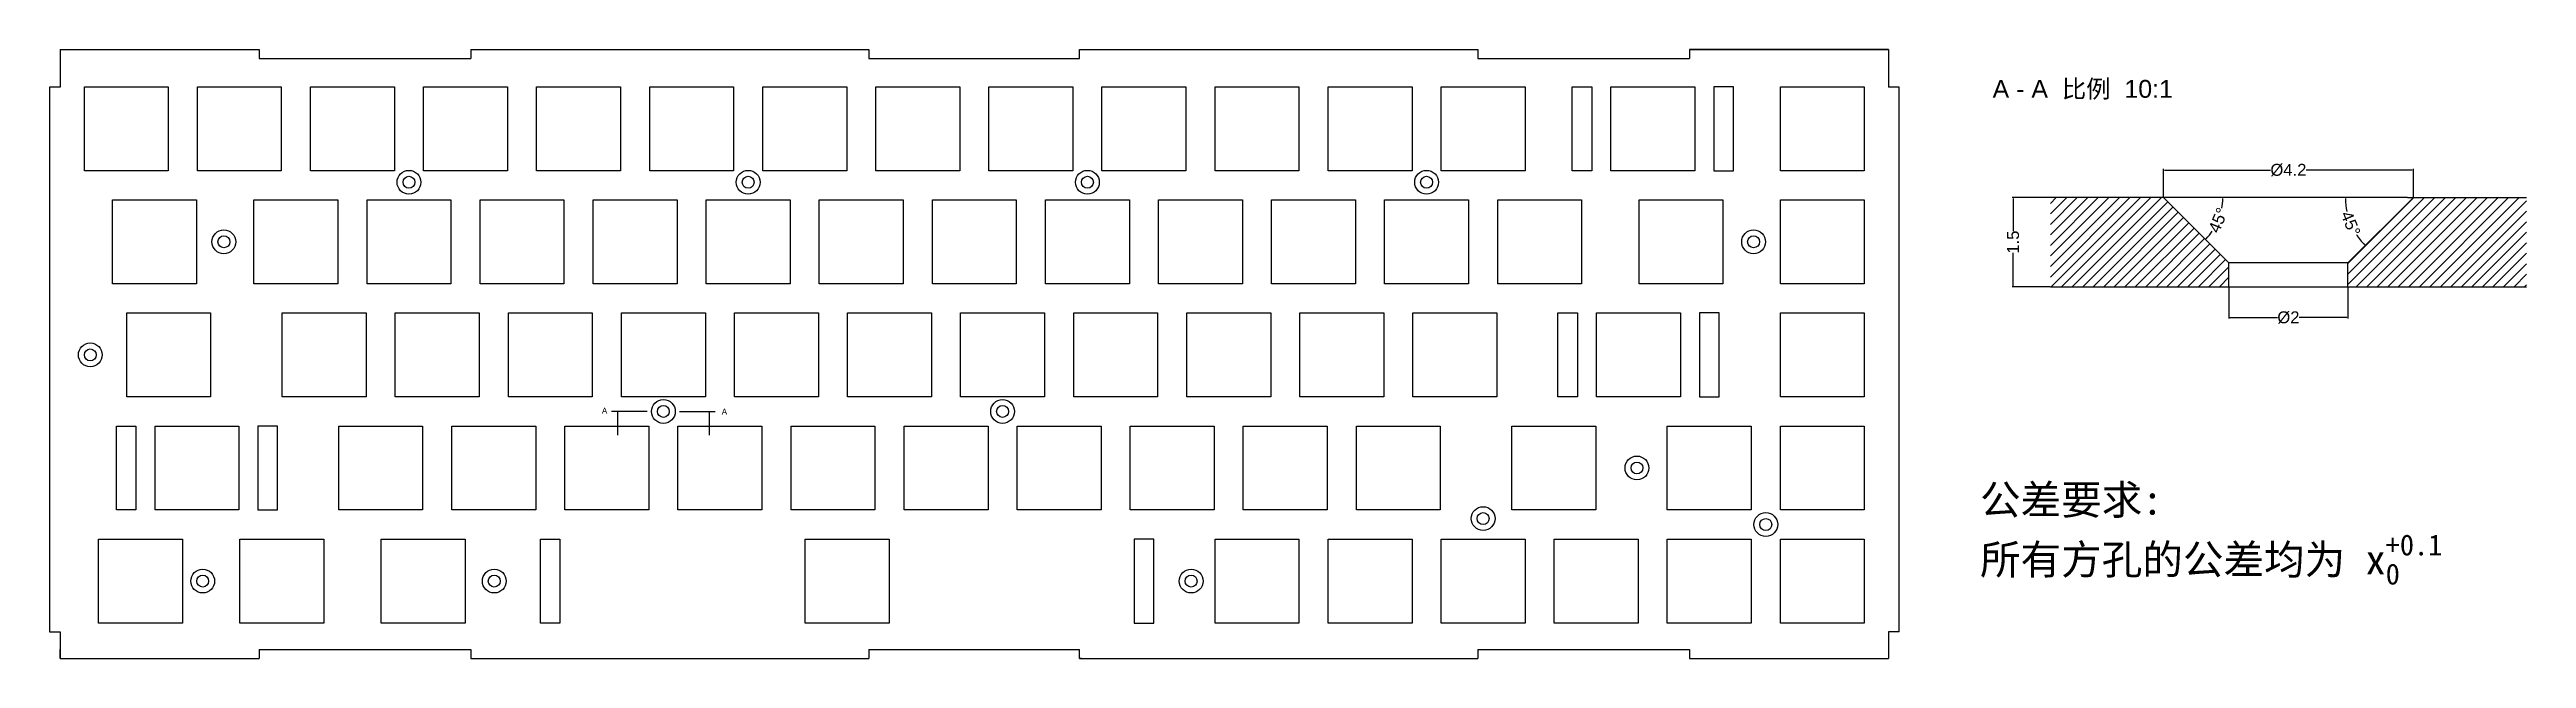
# Model space of a CAD drawing. Header units: millimetres. Extents: x -3 to 413, y -3 to 99.
import ezdxf

# ---------------------------------------------------------------- set-up
doc = ezdxf.new("R2010")
doc.units = ezdxf.units.MM
doc.header["$MEASUREMENT"] = 0
doc.layers.add('尺寸', color=7, linetype='Continuous', lineweight=30)
doc.layers.add('标注', color=150, linetype='Continuous')
doc.styles.get("Standard").update_dxf_attribs({"font": 'arial.ttf'})
doc.dimstyles.get("Standard").update_dxf_attribs({"dimtxt": 2, "dimasz": 0.18, "dimexe": 0.18, "dimexo": 0.0625, "dimgap": 0.09, "dimtad": 0, "dimtoh": 1, "dimdec": 4, "dimzin": 0, "dimdsep": 46, "dimtxsty": 'Standard', "dimcen": 0.09, "dimadec": 0, "dimazin": 0, "dimtfac": 1, "dimtdec": 4, "dimtofl": 0, "dimtmove": 0, "dimatfit": 3, "dimfxl": 1, "dimtolj": 1, "dimtzin": 0, "dimarcsym": 0})

# ---------------------------------------------------------------- blocks, each defined once
blk = doc.blocks.new('*D3')
at = {"layer": 'Defpoints', "color": 0}
for p in [(332.82, 73.94), (326.56, 58.94), (332.82, 58.94)]:
    blk.add_point(p, dxfattribs=at)
at = {"layer": '尺寸', "color": 0, "lineweight": -2, "transparency": 16777216}
for p, q in [((332.76, 73.94), (326.38, 73.94)), ((326.56, 73.76), (326.56, 68.27)), ((326.56, 59.12), (326.56, 64.62)), ((332.76, 58.94), (326.38, 58.94))]:
    blk.add_line(p, q, dxfattribs=at)
at = {"layer": '尺寸', "color": 0, "transparency": 16777216}
for points in [[(326.53, 73.76), (326.59, 73.76), (326.56, 73.94)], [(326.53, 59.12), (326.59, 59.12), (326.56, 58.94)]]:
    blk.add_solid(points, dxfattribs=at)
at = {"layer": '尺寸', "color": 0, "lineweight": 5, "transparency": 16777216, "insert": (326.56, 66.44), "char_height": 2, "attachment_point": 5, "rotation": 90}
blk.add_mtext('\\A1;1.5', dxfattribs=at)
blk = doc.blocks.new('*D16')
at = {"layer": 'Defpoints', "color": 0}
for p in [(393.82, 78.56), (351.82, 73.94), (393.82, 73.94)]:
    blk.add_point(p, dxfattribs=at)
at = {"layer": '尺寸', "color": 0, "lineweight": -2, "transparency": 16777216}
for p, q in [((351.82, 74.01), (351.82, 78.74)), ((352, 78.56), (369.83, 78.56)), ((393.64, 78.56), (375.81, 78.56)), ((393.82, 74.01), (393.82, 78.74))]:
    blk.add_line(p, q, dxfattribs=at)
at = {"layer": '尺寸', "color": 0, "transparency": 16777216}
for points in [[(352, 78.59), (352, 78.53), (351.82, 78.56)], [(393.64, 78.59), (393.64, 78.53), (393.82, 78.56)]]:
    blk.add_solid(points, dxfattribs=at)
at = {"layer": '尺寸', "color": 0, "lineweight": 5, "transparency": 16777216, "insert": (372.82, 78.56), "char_height": 2, "attachment_point": 5}
blk.add_mtext('\\A1;%%C4.2', dxfattribs=at)
blk = doc.blocks.new('*D17')
at = {"layer": 'Defpoints', "color": 0}
for p in [(362.82, 58.94), (382.82, 58.94), (382.82, 53.78)]:
    blk.add_point(p, dxfattribs=at)
at = {"layer": '尺寸', "color": 0, "lineweight": -2, "transparency": 16777216}
for p, q in [((362.82, 58.88), (362.82, 53.6)), ((382.82, 58.88), (382.82, 53.6)), ((363, 53.78), (371, 53.78)), ((382.64, 53.78), (374.65, 53.78))]:
    blk.add_line(p, q, dxfattribs=at)
at = {"layer": '尺寸', "color": 0, "transparency": 16777216}
for points in [[(363, 53.81), (363, 53.75), (362.82, 53.78)], [(382.64, 53.81), (382.64, 53.75), (382.82, 53.78)]]:
    blk.add_solid(points, dxfattribs=at)
at = {"layer": '尺寸', "color": 0, "lineweight": 5, "transparency": 16777216, "insert": (372.82, 53.78), "char_height": 2, "attachment_point": 5}
blk.add_mtext('\\A1;%%C2', dxfattribs=at)
blk = doc.blocks.new('*D18')
at = {"layer": 'Defpoints', "color": 0}
for p in [(332.82, 73.94), (351.82, 73.94), (392.82, 73.94), (360.45, 68.96), (362.82, 62.94)]:
    blk.add_point(p, dxfattribs=at)
at = {"layer": '尺寸', "color": 0, "lineweight": -2, "transparency": 16777216}
for start, end in [(349.6172, 358.9652), (316.0348, 325.3828)]:
    blk.add_arc((351.82, 73.94), 9.97, start, end, dxfattribs=at)
at = {"layer": '尺寸', "color": 0, "transparency": 16777216}
for points in [[(361.76, 73.76), (361.82, 73.76), (361.79, 73.94)], [(359.02, 67), (358.97, 67.05), (358.87, 66.9)]]:
    blk.add_solid(points, dxfattribs=at)
at = {"layer": '尺寸', "color": 0, "lineweight": 5, "transparency": 16777216, "insert": (361.03, 70.13), "char_height": 2, "attachment_point": 5, "rotation": 67.5}
blk.add_mtext('\\A1;45°', dxfattribs=at)
blk = doc.blocks.new('*D19')
at = {"layer": 'Defpoints', "color": 0}
for p in [(332.82, 73.94), (382.79, 70.99), (392.82, 73.94), (393.82, 73.94), (382.82, 62.94)]:
    blk.add_point(p, dxfattribs=at)
at = {"layer": '尺寸', "color": 0, "lineweight": -2, "transparency": 16777216}
for start, end in [(180.9031, 191.9439), (213.0561, 224.0969)]:
    blk.add_arc((393.82, 73.94), 11.42, start, end, dxfattribs=at)
at = {"layer": '尺寸', "color": 0, "transparency": 16777216}
for points in [[(382.37, 73.76), (382.43, 73.76), (382.4, 73.94)], [(385.64, 66.02), (385.6, 65.98), (385.75, 65.87)]]:
    blk.add_solid(points, dxfattribs=at)
at = {"layer": '尺寸', "color": 0, "lineweight": 5, "transparency": 16777216, "insert": (383.27, 69.57), "char_height": 2, "attachment_point": 5, "rotation": 292.5}
blk.add_mtext('\\A1;45°', dxfattribs=at)

msp = doc.modelspace()

# ---------------------------------------------------------------- hatches: boundary and pattern name
at = {"layer": '尺寸', "lineweight": 5}
h = msp.add_hatch(dxfattribs=at)
h.set_pattern_fill('ANSI31', color=0, scale=10)
h.paths.add_polyline_path([(351.82202, 73.94462), (332.82202, 73.94462), (332.82202, 58.94462), (362.82202, 58.94462), (362.82202, 62.94462)])
h.paths.add_polyline_path([(412.82202, 73.94462), (393.82202, 73.94462), (382.82202, 62.94462), (382.82202, 58.94462), (412.82202, 58.94462)])

# ---------------------------------------------------------------- linework, layer by layer
at = {"layer": '尺寸'}
for p, q in [((-1.6, 98.8), (31.8, 98.8)), ((-1.6, 98.8), (-1.6, 92.5)), ((-1.6, 98.8), (-1.6, 97.3)), ((-1.6, 98.8), (31.8, 98.8)), ((-1.6, 98.8), (31.8, 98.8)), ((31.8, 98.8), (31.8, 97.3)), ((31.8, 97.3), (67.4, 97.3)), ((67.4, 98.8), (67.4, 97.3)), ((67.4, 98.8), (134.3, 98.8)), ((134, 98.8), (134.3, 98.8)), ((134.3, 98.8), (134.3, 97.3)), ((134.3, 97.3), (169.7, 97.3)), ((169.7, 97.3), (169.7, 98.8)), ((169.7, 98.8), (236.6, 98.8)), ((236.6, 98.8), (236.6, 97.3)), ((236.6, 97.3), (272.2, 97.3)), ((305.6, 98.8), (272.2, 98.8)), ((272.2, 98.8), (272.2, 97.3)), ((305.6, 98.8), (272.2, 98.8)), ((272.2, 98.8), (305.6, 98.8)), ((305.6, 98.8), (305.6, 92.5)), ((-3.4, 92.5), (-3.4, 1)), ((-1.6, 92.5), (-3.4, 92.5)), ((2.45, 78.45), (2.45, 92.55)), ((2.45, 92.55), (16.55, 92.55)), ((16.55, 92.55), (16.55, 78.45)), ((21.45, 78.45), (21.45, 92.55)), ((21.45, 92.55), (35.55, 92.55)), ((35.55, 92.55), (35.55, 78.45)), ((40.45, 78.45), (40.45, 92.55)), ((40.45, 92.55), (54.55, 92.55)), ((54.55, 92.55), (54.55, 78.45)), ((59.45, 78.45), (59.45, 92.55)), ((59.45, 92.55), (73.55, 92.55)), ((73.55, 92.55), (73.55, 78.45)), ((78.45, 78.45), (78.45, 92.55)), ((78.45, 92.55), (92.55, 92.55)), ((92.55, 92.55), (92.55, 78.45)), ((97.45, 78.45), (97.45, 92.55)), ((97.45, 92.55), (111.55, 92.55)), ((111.55, 92.55), (111.55, 78.45)), ((116.45, 78.45), (116.45, 92.55)), ((116.45, 92.55), (130.55, 92.55)), ((130.55, 92.55), (130.55, 78.45)), ((135.45, 78.45), (135.45, 92.55)), ((135.45, 92.55), (149.55, 92.55)), ((149.55, 92.55), (149.55, 78.45)), ((154.45, 78.45), (154.45, 92.55)), ((154.45, 92.55), (168.55, 92.55)), ((168.55, 92.55), (168.55, 78.45)), ((173.45, 78.45), (173.45, 92.55)), ((173.45, 92.55), (187.55, 92.55)), ((187.55, 92.55), (187.55, 78.45)), ((192.45, 78.45), (192.45, 92.55)), ((192.45, 92.55), (206.55, 92.55)), ((206.55, 92.55), (206.55, 78.45)), ((211.45, 78.45), (211.45, 92.55)), ((211.45, 92.55), (225.55, 92.55)), ((225.55, 92.55), (225.55, 78.45)), ((230.45, 78.45), (230.45, 92.55)), ((230.45, 92.55), (244.55, 92.55)), ((244.55, 92.55), (244.55, 78.45)), ((252.45, 78.45), (252.45, 92.55)), ((252.45, 92.55), (255.75, 92.55)), ((255.75, 92.55), (255.75, 78.45)), ((258.95, 92.55), (273.05, 92.55)), ((258.95, 78.45), (258.95, 92.55)), ((273.05, 92.55), (273.05, 78.45)), ((276.25, 92.55), (276.25, 78.45)), ((279.55, 92.55), (276.25, 92.55)), ((279.55, 78.45), (279.55, 92.55)), ((287.45, 78.45), (287.45, 92.55)), ((287.45, 92.55), (301.55, 92.55)), ((301.55, 92.55), (301.55, 78.45)), ((307.4, 92.5), (305.6, 92.5)), ((307.4, 1), (307.4, 92.5)), ((16.55, 78.45), (2.45, 78.45)), ((35.55, 78.45), (21.45, 78.45)), ((54.55, 78.45), (40.45, 78.45)), ((73.55, 78.45), (59.45, 78.45)), ((92.55, 78.45), (78.45, 78.45)), ((111.55, 78.45), (97.45, 78.45)), ((130.55, 78.45), (116.45, 78.45)), ((149.55, 78.45), (135.45, 78.45)), ((168.55, 78.45), (154.45, 78.45)), ((187.55, 78.45), (173.45, 78.45)), ((206.55, 78.45), (192.45, 78.45)), ((225.55, 78.45), (211.45, 78.45)), ((244.55, 78.45), (230.45, 78.45)), ((255.75, 78.45), (252.45, 78.45)), ((273.05, 78.45), (258.95, 78.45)), ((276.25, 78.45), (279.55, 78.45)), ((301.55, 78.45), (287.45, 78.45)), ((7.2, 73.55), (21.3, 73.55)), ((7.2, 59.45), (7.2, 73.55)), ((21.3, 73.55), (21.3, 59.45)), ((30.95, 59.45), (30.95, 73.55)), ((30.95, 73.55), (45.05, 73.55)), ((45.05, 73.55), (45.05, 59.45)), ((49.95, 59.45), (49.95, 73.55)), ((49.95, 73.55), (64.05, 73.55)), ((64.05, 73.55), (64.05, 59.45)), ((68.95, 59.45), (68.95, 73.55)), ((68.95, 73.55), (83.05, 73.55)), ((83.05, 73.55), (83.05, 59.45)), ((87.95, 59.45), (87.95, 73.55)), ((87.95, 73.55), (102.05, 73.55)), ((102.05, 73.55), (102.05, 59.45)), ((106.95, 59.45), (106.95, 73.55)), ((106.95, 73.55), (121.05, 73.55)), ((121.05, 73.55), (121.05, 59.45)), ((125.95, 59.45), (125.95, 73.55)), ((125.95, 73.55), (140.05, 73.55)), ((140.05, 73.55), (140.05, 59.45)), ((144.95, 59.45), (144.95, 73.55)), ((144.95, 73.55), (159.05, 73.55)), ((159.05, 73.55), (159.05, 59.45)), ((163.95, 59.45), (163.95, 73.55)), ((163.95, 73.55), (178.05, 73.55)), ((178.05, 73.55), (178.05, 59.45)), ((182.95, 59.45), (182.95, 73.55)), ((182.95, 73.55), (197.05, 73.55)), ((197.05, 73.55), (197.05, 59.45)), ((201.95, 59.45), (201.95, 73.55)), ((201.95, 73.55), (216.05, 73.55)), ((216.05, 73.55), (216.05, 59.45)), ((220.95, 59.45), (220.95, 73.55)), ((220.95, 73.55), (235.05, 73.55)), ((235.05, 73.55), (235.05, 59.45)), ((239.95, 59.45), (239.95, 73.55)), ((239.95, 73.55), (254.05, 73.55)), ((254.05, 73.55), (254.05, 59.45)), ((263.7, 73.55), (277.8, 73.55)), ((263.7, 59.45), (263.7, 73.55)), ((277.8, 73.55), (277.8, 59.45)), ((287.45, 59.45), (287.45, 73.55)), ((287.45, 73.55), (301.55, 73.55)), ((301.55, 73.55), (301.55, 59.45)), ((21.3, 59.45), (7.2, 59.45)), ((45.05, 59.45), (30.95, 59.45)), ((64.05, 59.45), (49.95, 59.45)), ((83.05, 59.45), (68.95, 59.45)), ((102.05, 59.45), (87.95, 59.45)), ((121.05, 59.45), (106.95, 59.45)), ((140.05, 59.45), (125.95, 59.45)), ((159.05, 59.45), (144.95, 59.45)), ((178.05, 59.45), (163.95, 59.45)), ((197.05, 59.45), (182.95, 59.45)), ((216.05, 59.45), (201.95, 59.45)), ((235.05, 59.45), (220.95, 59.45)), ((254.05, 59.45), (239.95, 59.45)), ((277.8, 59.45), (263.7, 59.45)), ((301.55, 59.45), (287.45, 59.45)), ((9.575, 54.55), (23.675, 54.55)), ((9.575, 40.45), (9.575, 54.55)), ((23.675, 54.55), (23.675, 40.45)), ((35.7, 40.45), (35.7, 54.55)), ((35.7, 54.55), (49.8, 54.55)), ((49.8, 54.55), (49.8, 40.45)), ((54.7, 40.45), (54.7, 54.55)), ((54.7, 54.55), (68.8, 54.55)), ((68.8, 54.55), (68.8, 40.45)), ((73.7, 40.45), (73.7, 54.55)), ((73.7, 54.55), (87.8, 54.55)), ((87.8, 54.55), (87.8, 40.45)), ((92.7, 40.45), (92.7, 54.55)), ((92.7, 54.55), (106.8, 54.55)), ((106.8, 54.55), (106.8, 40.45)), ((111.7, 40.45), (111.7, 54.55)), ((111.7, 54.55), (125.8, 54.55)), ((125.8, 54.55), (125.8, 40.45)), ((130.7, 40.45), (130.7, 54.55)), ((130.7, 54.55), (144.8, 54.55)), ((144.8, 54.55), (144.8, 40.45)), ((149.7, 40.45), (149.7, 54.55)), ((149.7, 54.55), (163.8, 54.55)), ((163.8, 54.55), (163.8, 40.45)), ((168.7, 40.45), (168.7, 54.55)), ((168.7, 54.55), (182.8, 54.55)), ((182.8, 54.55), (182.8, 40.45)), ((187.7, 40.45), (187.7, 54.55)), ((187.7, 54.55), (201.8, 54.55)), ((201.8, 54.55), (201.8, 40.45)), ((206.7, 40.45), (206.7, 54.55)), ((206.7, 54.55), (220.8, 54.55)), ((220.8, 54.55), (220.8, 40.45)), ((225.7, 40.45), (225.7, 54.55)), ((225.7, 54.55), (239.8, 54.55)), ((239.8, 54.55), (239.8, 40.45)), ((250.075, 40.45), (250.075, 54.55)), ((250.075, 54.55), (253.375, 54.55)), ((253.375, 54.55), (253.375, 40.45)), ((256.575, 54.55), (270.675, 54.55)), ((256.575, 40.45), (256.575, 54.55)), ((270.675, 54.55), (270.675, 40.45)), ((273.875, 54.55), (273.875, 40.45)), ((277.175, 54.55), (273.875, 54.55)), ((277.175, 40.45), (277.175, 54.55)), ((287.45, 40.45), (287.45, 54.55)), ((287.45, 54.55), (301.55, 54.55)), ((301.55, 54.55), (301.55, 40.45)), ((23.675, 40.45), (9.575, 40.45)), ((49.8, 40.45), (35.7, 40.45)), ((68.8, 40.45), (54.7, 40.45)), ((87.8, 40.45), (73.7, 40.45)), ((106.8, 40.45), (92.7, 40.45)), ((125.8, 40.45), (111.7, 40.45)), ((144.8, 40.45), (130.7, 40.45)), ((163.8, 40.45), (149.7, 40.45)), ((182.8, 40.45), (168.7, 40.45)), ((201.8, 40.45), (187.7, 40.45)), ((220.8, 40.45), (206.7, 40.45)), ((239.8, 40.45), (225.7, 40.45)), ((253.375, 40.45), (250.075, 40.45)), ((270.675, 40.45), (256.575, 40.45)), ((273.875, 40.45), (277.175, 40.45)), ((301.55, 40.45), (287.45, 40.45)), ((7.825, 21.45), (7.825, 35.55)), ((7.825, 35.55), (11.125, 35.55)), ((11.125, 35.55), (11.125, 21.45)), ((14.325, 35.55), (28.425, 35.55)), ((14.325, 21.45), (14.325, 35.55)), ((28.425, 35.55), (28.425, 21.45)), ((31.625, 35.55), (31.625, 21.45)), ((34.925, 35.55), (31.625, 35.55)), ((34.925, 21.45), (34.925, 35.55)), ((45.2, 21.45), (45.2, 35.55)), ((45.2, 35.55), (59.3, 35.55)), ((59.3, 35.55), (59.3, 21.45)), ((64.2, 21.45), (64.2, 35.55)), ((64.2, 35.55), (78.3, 35.55)), ((78.3, 35.55), (78.3, 21.45)), ((83.2, 21.45), (83.2, 35.55)), ((83.2, 35.55), (97.3, 35.55)), ((97.3, 35.55), (97.3, 21.45)), ((102.2, 21.45), (102.2, 35.55)), ((102.2, 35.55), (116.3, 35.55)), ((116.3, 35.55), (116.3, 21.45)), ((121.2, 21.45), (121.2, 35.55)), ((121.2, 35.55), (135.3, 35.55)), ((135.3, 35.55), (135.3, 21.45)), ((140.2, 21.45), (140.2, 35.55)), ((140.2, 35.55), (154.3, 35.55)), ((154.3, 35.55), (154.3, 21.45)), ((159.2, 21.45), (159.2, 35.55)), ((159.2, 35.55), (173.3, 35.55)), ((173.3, 35.55), (173.3, 21.45)), ((178.2, 21.45), (178.2, 35.55)), ((178.2, 35.55), (192.3, 35.55)), ((192.3, 35.55), (192.3, 21.45)), ((197.2, 21.45), (197.2, 35.55)), ((197.2, 35.55), (211.3, 35.55)), ((211.3, 35.55), (211.3, 21.45)), ((216.2, 21.45), (216.2, 35.55)), ((216.2, 35.55), (230.3, 35.55)), ((230.3, 35.55), (230.3, 21.45)), ((242.325, 35.55), (256.425, 35.55)), ((242.325, 21.45), (242.325, 35.55)), ((256.425, 35.55), (256.425, 21.45)), ((268.45, 21.45), (268.45, 35.55)), ((268.45, 35.55), (282.55, 35.55)), ((282.55, 35.55), (282.55, 21.45)), ((287.45, 21.45), (287.45, 35.55)), ((287.45, 35.55), (301.55, 35.55)), ((301.55, 35.55), (301.55, 21.45)), ((11.125, 21.45), (7.825, 21.45)), ((28.425, 21.45), (14.325, 21.45)), ((31.625, 21.45), (34.925, 21.45)), ((59.3, 21.45), (45.2, 21.45)), ((78.3, 21.45), (64.2, 21.45)), ((97.3, 21.45), (83.2, 21.45)), ((116.3, 21.45), (102.2, 21.45)), ((135.3, 21.45), (121.2, 21.45)), ((154.3, 21.45), (140.2, 21.45)), ((173.3, 21.45), (159.2, 21.45)), ((192.3, 21.45), (178.2, 21.45)), ((211.3, 21.45), (197.2, 21.45)), ((230.3, 21.45), (216.2, 21.45)), ((256.425, 21.45), (242.325, 21.45)), ((282.55, 21.45), (268.45, 21.45)), ((301.55, 21.45), (287.45, 21.45)), ((4.825, 2.45), (4.825, 16.55)), ((4.825, 16.55), (18.925, 16.55)), ((18.925, 16.55), (18.925, 2.45)), ((28.575, 2.45), (28.575, 16.55)), ((28.575, 16.55), (42.675, 16.55)), ((42.675, 16.55), (42.675, 2.45)), ((52.325, 2.45), (52.325, 16.55)), ((52.325, 16.55), (66.425, 16.55)), ((66.425, 16.55), (66.425, 2.45)), ((79.075, 2.45), (79.075, 16.55)), ((79.075, 16.55), (82.375, 16.55)), ((82.375, 16.55), (82.375, 2.45)), ((123.575, 16.55), (137.675, 16.55)), ((123.575, 2.45), (123.575, 16.55)), ((137.675, 16.55), (137.675, 2.45)), ((178.875, 16.55), (178.875, 2.45)), ((182.175, 16.55), (178.875, 16.55)), ((182.175, 2.45), (182.175, 16.55)), ((192.45, 2.45), (192.45, 16.55)), ((192.45, 16.55), (206.55, 16.55)), ((206.55, 16.55), (206.55, 2.45)), ((211.45, 2.45), (211.45, 16.55)), ((211.45, 16.55), (225.55, 16.55)), ((225.55, 16.55), (225.55, 2.45)), ((230.45, 2.45), (230.45, 16.55)), ((230.45, 16.55), (244.55, 16.55)), ((244.55, 16.55), (244.55, 2.45)), ((249.45, 2.45), (249.45, 16.55)), ((249.45, 16.55), (263.55, 16.55)), ((263.55, 16.55), (263.55, 2.45)), ((268.45, 2.45), (268.45, 16.55)), ((268.45, 16.55), (282.55, 16.55)), ((282.55, 16.55), (282.55, 2.45)), ((287.45, 2.45), (287.45, 16.55)), ((287.45, 16.55), (301.55, 16.55)), ((301.55, 16.55), (301.55, 2.45)), ((-3.4, 1), (-1.6, 1)), ((-1.6, 1), (-1.6, -3.5)), ((18.925, 2.45), (4.825, 2.45)), ((42.675, 2.45), (28.575, 2.45)), ((66.425, 2.45), (52.325, 2.45)), ((82.375, 2.45), (79.075, 2.45)), ((137.675, 2.45), (123.575, 2.45)), ((178.875, 2.45), (182.175, 2.45)), ((206.55, 2.45), (192.45, 2.45)), ((225.55, 2.45), (211.45, 2.45)), ((244.55, 2.45), (230.45, 2.45)), ((263.55, 2.45), (249.45, 2.45)), ((282.55, 2.45), (268.45, 2.45)), ((301.55, 2.45), (287.45, 2.45)), ((307.4, 1), (305.6, 1)), ((305.6, 1), (305.6, -3.5)), ((-1.6, -3.5), (-1.6, -2)), ((-1.6, -3.5), (31.8, -3.5)), ((31.8, -2), (67.4, -2)), ((31.8, -2), (31.8, -3.5)), ((67.4, -2), (67.4, -3.5)), ((67.4, -3.5), (134.3, -3.5)), ((134, -3.5), (134.3, -3.5)), ((134.3, -2), (134.3, -3.5)), ((134.3, -2), (169.7, -2)), ((169.7, -3.5), (169.7, -2)), ((170, -3.5), (169.7, -3.5)), ((169.7, -3.5), (170, -3.5)), ((169.7, -3.5), (236.6, -3.5)), ((236.6, -2), (236.6, -3.5)), ((236.6, -2), (272.2, -2)), ((272.2, -2), (272.2, -3.5)), ((272.2, -3.5), (305.6, -3.5))]:
    msp.add_line(p, q, dxfattribs=at)
at = {"layer": '尺寸', "color": 0}
for p, q in [((392.82202, 73.94462), (332.82202, 73.94462)), ((351.82202, 73.94462), (362.82202, 62.94462)), ((372.82202, 73.94462), (352.82202, 73.94462)), ((393.82202, 73.94462), (382.82202, 62.94462)), ((392.82202, 73.94462), (412.82202, 73.94462)), ((362.82202, 58.94462), (362.82202, 62.94462)), ((382.82202, 62.94462), (362.82202, 62.94462)), ((382.82202, 58.94462), (382.82202, 62.94462)), ((332.82202, 58.94462), (412.82202, 58.94462))]:
    msp.add_line(p, q, dxfattribs=at)
for centre, radius in [((57, 76.5), 2), ((57, 76.5), 1), ((114, 76.5), 2), ((114, 76.5), 1), ((171, 76.5), 2), ((171, 76.5), 1), ((228, 76.5), 2), ((228, 76.5), 1), ((25.9, 66.5), 2), ((25.9, 66.5), 1), ((282.95, 66.5), 2), ((282.95, 66.5), 1), ((3.45, 47.5), 2), ((3.45, 47.5), 1), ((99.75, 38), 2), ((99.75, 38), 1), ((156.75, 38), 2), ((156.75, 38), 1), ((263.35, 28.5), 2), ((263.35, 28.5), 1), ((237.5, 20), 2), ((237.5, 20), 1), ((285, 19), 2), ((285, 19), 1), ((22.335, 9.5), 2), ((22.335, 9.5), 1), ((71.335, 9.5), 2), ((71.335, 9.5), 1), ((188.435, 9.5), 2), ((188.435, 9.5), 1)]:
    msp.add_circle(centre, radius, dxfattribs=at)
at = {"layer": '标注', "lineweight": 30}
for p, q in [((97.04477, 38), (91.04477, 38)), ((102.45523, 38), (108.45523, 38))]:
    msp.add_line(p, q, dxfattribs=at)
at = {"layer": '标注', "lineweight": -3}
for points in [[(92.04477, 38), (92.04477, 36.5), (92.04477, 34)], [(107.45523, 38), (107.45523, 36.5), (107.45523, 34)]]:
    msp.add_lwpolyline(points, dxfattribs=at)

# ---------------------------------------------------------------- texts
at = {"layer": '标注', "attachment_point": 1}
for s, width, heights, insert, char_height in [('A - A  {\\fSimSun|b0|i0|c134|p2;比例}  10:1', 52.7723017, [0], (323.10759, 93.69206), 3), ('A', 2.8049961, [0], (89.40554, 38.61461), 1), ('A', 2.8049961, [0], (109.54138, 38.45454), 1), ('\\A1;{\\fSimSun|b0|i0|c134|p2;公差要求\\fSimSun|b0|i0|c0|p2;:\\P\\fSimSun|b0|i0|c134|p2;所有方孔的公差均为 x\\H0.7x;\\S+0.1^ 0;\\H1.42857x; }', 126.2765003, [28.30074], (320.98838, 25.65942), 5)]:
    msp.add_mtext_dynamic_manual_height_columns(s, width=width, gutter_width=1, heights=heights, dxfattribs=dict(at, insert=insert, char_height=char_height))

# ---------------------------------------------------------------- dimensions: what is measured, and where the dimension line sits
at = {"layer": '尺寸', "color": 0, "lineweight": 5}
for base, p1, p2, text, picture, middle in [((393.82202, 78.55993), (351.82202, 73.94462), (393.82202, 73.94462), '%%C4.2', '*D16', (372.82202, 78.55993)), ((382.82202, 53.77698), (362.82202, 58.94462), (382.82202, 58.94462), '%%C2', '*D17', (372.82202, 53.77698))]:
    dim = msp.add_linear_dim(base=base, p1=p1, p2=p2, text=text, dimstyle='Standard', dxfattribs=at)
    dim.commit()
    dim.dimension.update_dxf_attribs({"geometry": picture, "text_midpoint": middle})
dim = msp.add_linear_dim(base=(326.56476, 58.94462), p1=(332.82202, 73.94462), p2=(332.82202, 58.94462), angle=90, text='1.5', dimstyle='Standard', dxfattribs=at)
dim.commit()
dim.dimension.update_dxf_attribs({"geometry": '*D3', "text_midpoint": (326.56476, 66.44462)})
for base, line1, picture, middle in [((360.4531, 68.96146), ((351.82202, 73.94462), (362.82202, 62.94462)), '*D18', (361.02969, 70.13068)), ((382.79155, 70.98901), ((393.82202, 73.94462), (382.82202, 62.94462)), '*D19', (383.2717, 69.57453))]:
    dim = msp.add_angular_dim_2l(base=base, line1=line1, line2=((392.82202, 73.94462), (332.82202, 73.94462)), dimstyle='Standard', dxfattribs=at)
    dim.commit()
    dim.dimension.update_dxf_attribs({"geometry": picture, "text_midpoint": middle})

doc.saveas('drawing.dxf')
